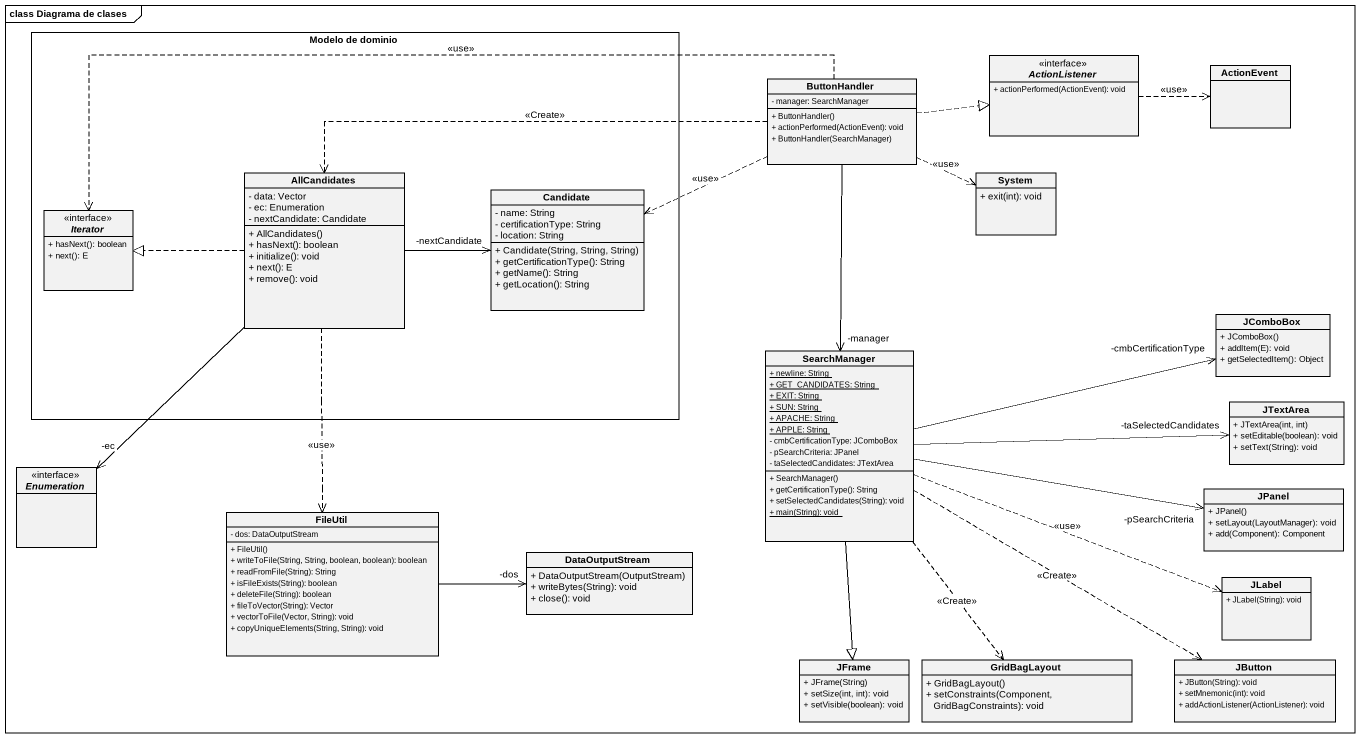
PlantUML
@startuml
mainframe class Diagrama de clases
hide circle
hide empty members
skinparam classAttributeIconSize 0
rectangle "Modelo de dominio" as Modelo_de_dominio {
  class AllCandidates {
    - data: Vector
    - ec: Enumeration
    - nextCandidate: Candidate
    + AllCandidates()
    + hasNext(): boolean
    + initialize(): void
    + next(): E
    + remove(): void
  }
  interface Iterator {
    + hasNext(): boolean
    + next(): E
  }
  class Candidate {
    - name: String
    - certificationType: String
    - location: String
    + Candidate(String, String, String)
    + getCertificationType(): String
    + getName(): String
    + getLocation(): String
  }
}
interface ActionListener {
  + actionPerformed(ActionEvent): void
}
class ButtonHandler {
  - manager: SearchManager
  + ButtonHandler()
  + actionPerformed(ActionEvent): void
  + ButtonHandler(SearchManager)
}
class ActionEvent
class System {
  + exit(int): void
}
class JComboBox {
  + JComboBox()
  + addItem(E): void
  + getSelectedItem(): Object
}
class SearchManager {
  {static} + newline: String
  {static} + GET_CANDIDATES: String
  {static} + EXIT: String
  {static} + SUN: String
  {static} + APACHE: String
  {static} + APPLE: String
  - cmbCertificationType: JComboBox
  - pSearchCriteria: JPanel
  - taSelectedCandidates: JTextArea
  + SearchManager()
  + getCertificationType(): String
  + setSelectedCandidates(String): void
  {static} + main(String): void
}
class JTextArea {
  + JTextArea(int, int)
  + setEditable(boolean): void
  + setText(String): void
}
interface Enumeration
class JPanel {
  + JPanel()
  + setLayout(LayoutManager): void
  + add(Component): Component
}
class FileUtil {
  - dos: DataOutputStream
  + FileUtil()
  + writeToFile(String, String, boolean, boolean): boolean
  + readFromFile(String): String
  + isFileExists(String): boolean
  + deleteFile(String): boolean
  + fileToVector(String): Vector
  + vectorToFile(Vector, String): void
  + copyUniqueElements(String, String): void
}
class DataOutputStream {
  + DataOutputStream(OutputStream)
  + writeBytes(String): void
  + close(): void
}
class JLabel {
  + JLabel(String): void
}
class JFrame {
  + JFrame(String)
  + setSize(int, int): void
  + setVisible(boolean): void
}
class GridBagLayout {
  + GridBagLayout()
  + setConstraints(Component, GridBagConstraints): void
}
class JButton {
  + JButton(String): void
  + setMnemonic(int): void
  + addActionListener(ActionListener): void
}
ActionListener .right.> ActionEvent : <<use>>
ButtonHandler .right.|> ActionListener
ButtonHandler .left.> AllCandidates : <<Create>>
ButtonHandler .right.> System : <<use>>
ButtonHandler .left.> Iterator : <<use>>
ButtonHandler .left.> Candidate : <<use>>
ButtonHandler --> "-manager" SearchManager
AllCandidates .left.|> Iterator
AllCandidates -right-> "-nextCandidate" Candidate
AllCandidates --> "-ec" Enumeration
AllCandidates ..> FileUtil : <<use>>
SearchManager -right-> "-cmbCertificationType" JComboBox
SearchManager -right-> "-taSelectedCandidates" JTextArea
SearchManager -right-> "-pSearchCriteria" JPanel
SearchManager .right.> JLabel : <<use>>
SearchManager --|> JFrame
SearchManager ..> GridBagLayout : <<Create>>
SearchManager .right.> JButton : <<Create>>
FileUtil -right-> "-dos" DataOutputStream
@enduml
